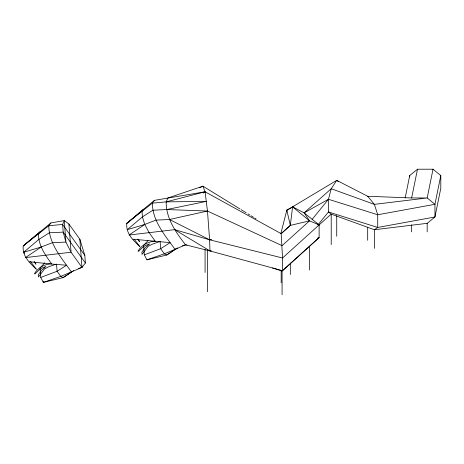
<?xml version="1.0" encoding="UTF-8"?>
<svg xmlns="http://www.w3.org/2000/svg" width="464" height="464" viewBox="0 0 464 464"><rect width="100%" height="100%" fill="white"/><g stroke="black" fill="none" stroke-linecap="round" stroke-linejoin="round"><path stroke-width="0.7" d="M282.083 294.791L282.083 271.034L282.541 270.68L282.541 257.996L281.178 233.682L290.325 225.411L292.581 206.834L336.731 180.357L367.691 196.266L374.378 204.363L377.725 214.757L377.725 227.447L374.378 229.738L331.215 214.113L328.454 211.967L328.454 199.276L331.215 188.738L336.731 180.357L338.384 181.644M405.153 197.995L409.724 175.549L417.49 169.209L433.028 169.209L440.8 175.549L440.8 188.239L434.948 216.99L427.176 223.335L374.378 229.738L374.378 248.42M367.691 196.266L411.638 197.96L417.49 169.209M433.028 169.209L427.176 197.96L434.948 204.305L434.948 216.99L377.725 227.447L328.454 211.967L318.031 224.82M440.8 175.549L434.948 204.305L377.725 214.757L328.454 199.276L304.111 212.848L292.581 206.834L286.816 210.169L280.9 233.334M411.638 197.96L427.176 197.96L374.378 204.363L331.215 188.738L304.111 212.848L319.122 224.895L319.122 237.585L282.541 270.68L209.977 250.954L185.559 244.83C175.844 232.4 165.984 218.353 166.187 201.869L167.852 198.006L202.936 186.168L239.975 208.962M44.886 262.74L40.032 267.914L40.751 277.42L43.314 282.402L60.767 276.405L81.983 267.409L85.393 262.984L84.808 255.31L79.843 239.238L68.927 224.06L64.276 220.586L50.889 222.923L48.807 225.724L23.2 245.932C22.144 256.035 29.719 262.995 36.32 269.271L30.38 261.423M281.178 233.682L205.071 191.783L154.466 200.344L152.383 203.145L126.776 223.352C125.721 233.456 133.296 240.416 139.896 246.691L134.311 239.337M312.139 219.402L328.454 199.276M147.975 240.677L143.608 245.334L144.327 254.84L146.891 259.823L166.727 255.032L177.434 247.944M154.466 200.344L143.579 209.247L142.013 211.445L142.425 216.874L144.733 224.448L129.05 235.022L174.644 229.657L209.606 239.789L282.541 257.996L319.122 224.895L309.523 220.841L282.083 245.659L207.466 211.045L166.767 209.542L152.923 210.204L142.425 216.874L127.258 229.692L144.733 224.448L155.962 220.122L169.482 219.501L207.466 211.045L205.071 191.783L202.936 186.168L199.7 187.792M317.753 237.91L319.122 237.585L282.083 271.034L272.501 267.972M281.254 233.56L290.325 225.411L309.523 220.841L304.111 212.848M318.988 224.988L331.215 214.113L331.215 244.638M24.459 253.35L23.681 252.271L38.848 239.447L49.346 232.783L63.191 232.122L85.393 262.984M50.889 222.923L23.2 245.932L40.003 231.826L38.437 234.024C38.46 245.456 45.269 255.316 51.904 264.08L66.619 265.228L57.078 271.278L40.751 277.42M203.377 193.099L205.071 191.783L166.187 201.869L152.383 203.145C152.459 221.166 165.172 235.526 175.038 249.388L185.559 244.83L186.975 244.98M127.652 222.679L126.776 223.352L143.579 209.247L128.087 222.343L129.357 221.734M73.55 270.651L63.15 277.611L43.314 282.402L43.216 281.138M176.604 248.402L166.727 255.032L164.343 253.825L160.654 248.698L160.103 241.448L152.465 244.128L148.173 246.262L142.065 254.4L141.891 252.074L145.331 247.498L149.652 243.89L145.389 245.502L142.483 247.538L138.533 251.378L138.017 251.134C141.537 245.021 147.877 241.924 154.674 241.065M68.927 224.06L71.067 252.236L65.905 242.08L52.386 242.701L41.157 247.028L25.474 257.595L71.067 252.236L81.983 267.409L78.178 268.569M72.668 271.307L63.15 277.611L60.767 276.405L57.078 271.278L56.527 264.028M286.816 211.578L286.816 210.169L293.799 206.503M175.038 249.388L164.343 253.825L146.891 259.823M144.327 254.84L160.654 248.698L170.195 242.649L133.069 239.192M55.889 264.254L48.888 266.707L44.596 268.842L38.489 276.979L38.315 274.653L41.754 270.077L46.075 266.469L41.812 268.082L38.906 270.118L34.957 273.957L34.44 273.714C37.874 267.873 43.836 264.602 50.448 263.807M182.387 245.798L185.559 244.83M23.681 252.271L41.157 247.028M166.767 209.542L206.271 201.411L166.187 201.869M211.752 239.61L209.606 239.789L169.482 219.501M174.644 229.657L209.977 250.954L211.422 250.867M29.493 261.771L51.904 264.08M317.799 224.512L319.122 224.895M241.21 209.722L246.152 212.761M248.002 213.898L249.852 215.041M251.088 215.801L253.559 217.32M254.794 218.08L256.029 218.84M292.581 206.834L309.523 220.841M155.481 241.506L149.246 232.835L144.733 224.448M137.704 239.122L139.513 241.64L138.492 239.766M84.808 255.31L62.611 224.448L64.276 220.586L65.905 242.08L63.191 232.122L62.611 224.448L48.807 225.724C48.882 243.745 61.596 258.106 71.462 271.968M34.127 261.702L35.937 264.219L34.574 261.719M286.816 210.169L290.325 225.411M79.843 239.238L81.983 267.409M207.466 211.045L209.606 239.789L209.977 250.954M427.176 223.335L427.176 231.867M411.638 224.756L411.638 231.867M409.724 175.549L409.724 176.958M367.691 227.389L367.691 240.323M336.731 215.667L336.731 236.251M309.523 246.21L309.523 269.973M290.325 263.024L290.325 274.543M281.178 270.576L281.178 282.814M207.466 250.032L207.466 291.734M205.071 249.464L205.071 272.472"/></g></svg>
